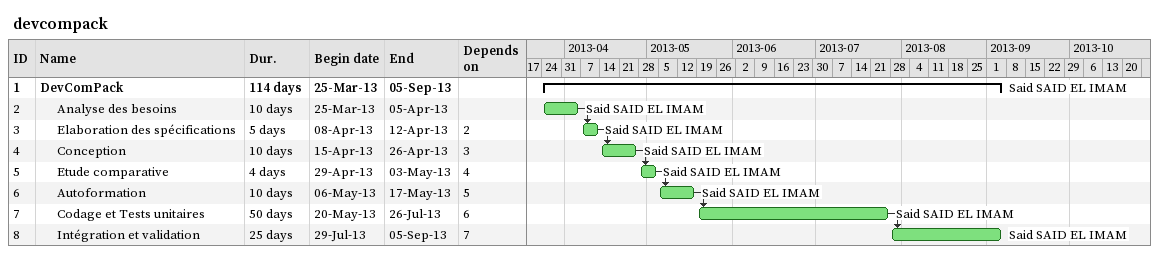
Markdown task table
devcompack

| ID | Level | Task | Duration | Start | Finish | Predecessors | Resources |
|---|---|---|---|---|---|---|---|
| 1 | 1 | **DevComPack** | 114d | 2013-03-25 | 2013-09-05 |  | Said SAID EL IMAM |
| 2 | 2 | Analyse des besoins | 10d | 2013-03-25 | 2013-04-05 |  | Said SAID EL IMAM |
| 3 | 2 | Elaboration des spécifications | 5d | 2013-04-08 | 2013-04-12 | 2 | Said SAID EL IMAM |
| 4 | 2 | Conception | 10d | 2013-04-15 | 2013-04-26 | 3 | Said SAID EL IMAM |
| 5 | 2 | Etude comparative | 4d | 2013-04-29 | 2013-05-03 | 4 | Said SAID EL IMAM |
| 6 | 2 | Autoformation | 10d | 2013-05-06 | 2013-05-17 | 5 | Said SAID EL IMAM |
| 7 | 2 | Codage et Tests unitaires | 50d | 2013-05-20 | 2013-07-26 | 6 | Said SAID EL IMAM |
| 8 | 2 | Intégration et validation | 25d | 2013-07-29 | 2013-09-05 | 7 | Said SAID EL IMAM |
